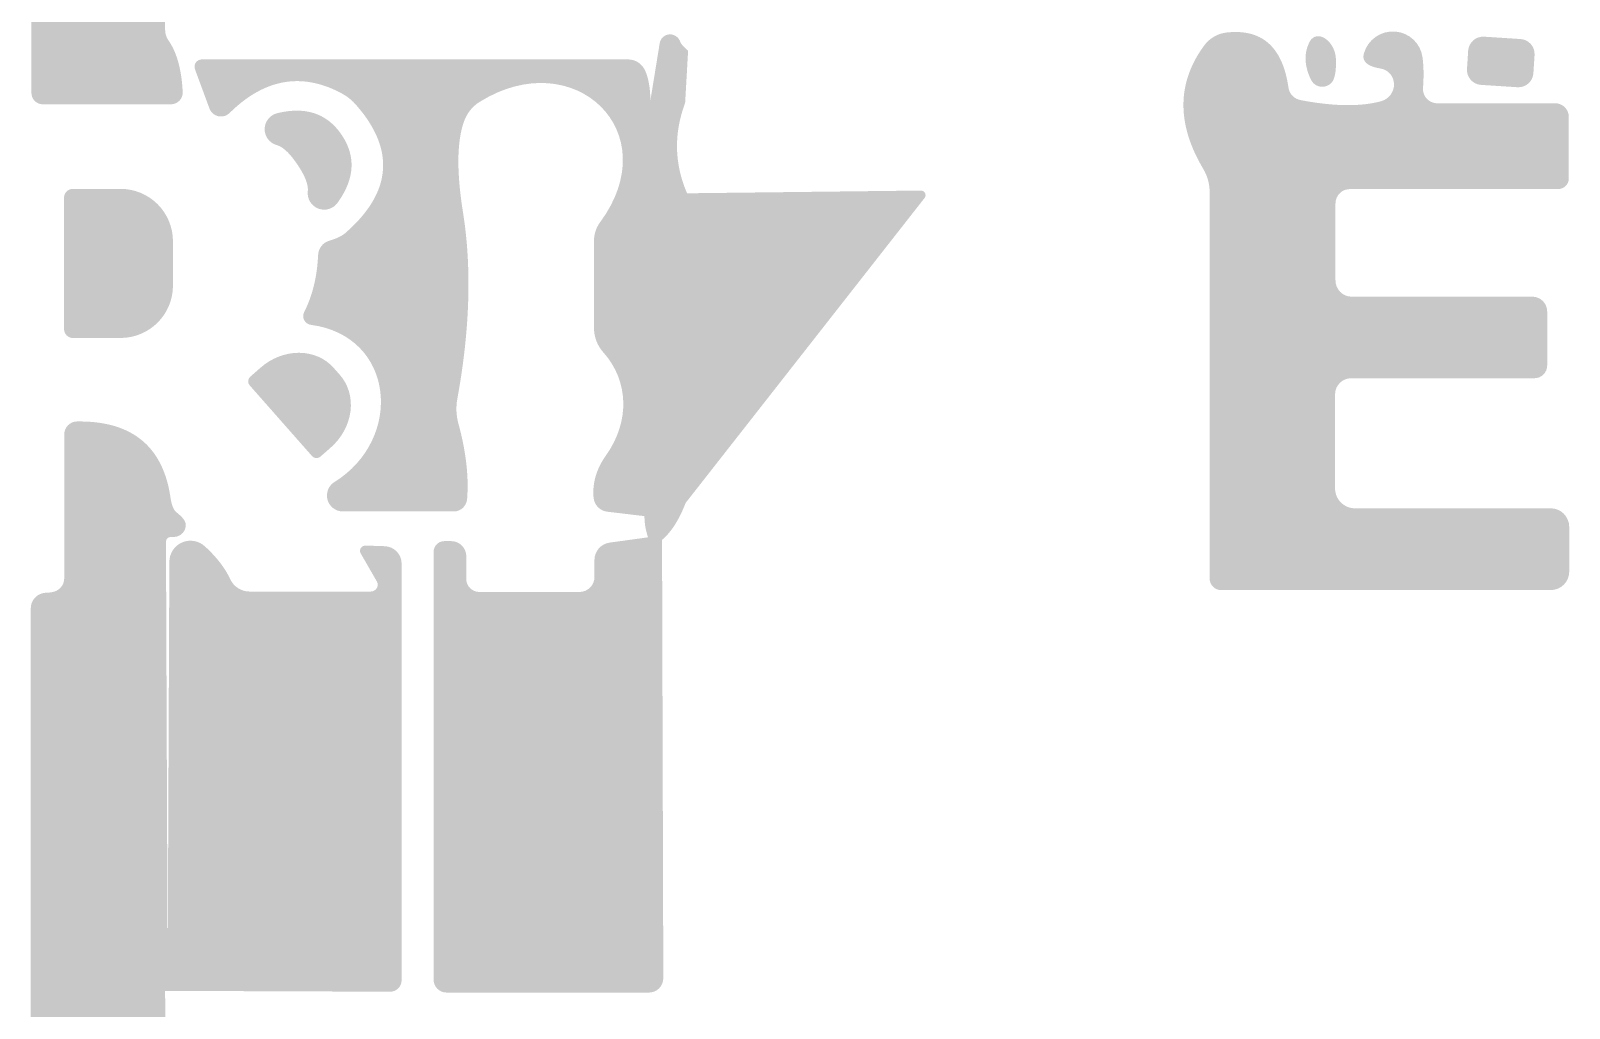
# Model space of a CAD drawing. Extents: x 0 to 650, y 0 to 488.
# Drawn here: x 127.4 to 200, y 126.3 to 172.5 of the extents above; entities that cross this region are included whole.
import ezdxf

# ---------------------------------------------------------------- set-up
doc = ezdxf.new("R2010")
doc.units = 0
doc.linetypes.add('Solid', pattern=[0])
doc.layers.add('Layer 1', color=7, linetype='Solid', lineweight=0)

msp = doc.modelspace()

# ---------------------------------------------------------------- hatches: boundary and pattern name
at = {"layer": 'Layer 1', "linetype": 'Solid', "lineweight": 0}
h = msp.add_hatch(color=0, dxfattribs=at)
edge = h.paths.add_edge_path(flags=0)
edge.add_spline(control_points=[(134.21, 225.67), (134.03, 225.6), (133.85, 225.54)], knot_values=[0, 0, 0, 1, 1, 1], degree=2, periodic=0)
edge.add_line((133.85, 225.54), (133.76, 172.53))
edge.add_spline(control_points=[(133.76, 172.53), (133.76, 172.354), (133.812, 172.183), (133.91, 172.04)], knot_values=[0, 0, 0, 0, 1, 1, 1, 1], degree=3, periodic=0)
edge.add_spline(control_points=[(133.91, 172.04), (134.51, 171.19), (134.59, 169.59)], knot_values=[0, 0, 0, 1, 1, 1], degree=2, periodic=0)
edge.add_spline(control_points=[(134.59, 169.59), (134.598, 169.439), (134.542, 169.291), (134.436, 169.182)], knot_values=[0, 0, 0, 0, 1, 1, 1, 1], degree=3, periodic=0)
edge.add_spline(control_points=[(134.436, 169.182), (134.331, 169.072), (134.184, 169.01), (134.03, 169.01)], knot_values=[0, 0, 0, 0, 1, 1, 1, 1], degree=3, periodic=0)
edge.add_line((134.03, 169.01), (127.99, 169.01))
edge.add_line((127.99, 169.01), (127.99, 169.01))
edge.add_spline(control_points=[(127.99, 169.01), (127.692, 169.01), (127.45, 169.252), (127.45, 169.55)], knot_values=[0, 0, 0, 0, 1, 1, 1, 1], degree=3, periodic=0)
edge.add_line((127.45, 169.55), (127.45, 225.24))
edge.add_line((127.45, 225.24), (127.45, 225.24))
edge.add_spline(control_points=[(127.45, 225.24), (127.45, 225.545), (127.671, 225.804), (127.97, 225.85)], knot_values=[0, 0, 0, 0, 1, 1, 1, 1], degree=3, periodic=0)
edge.add_spline(control_points=[(127.97, 225.85), (130.93, 226.34), (134.21, 225.67)], knot_values=[0, 0, 0, 1, 1, 1], degree=2, periodic=0)
h = msp.add_hatch(color=250, dxfattribs=at)
edge = h.paths.add_edge_path(flags=0)
edge.add_line((158.44, 171.54), (158.3, 169.08))
edge.add_spline(control_points=[(158.3, 169.08), (157.49, 166.91), (158.39, 164.81)], knot_values=[0, 0, 0, 1, 1, 1], degree=2, periodic=0)
edge.add_line((158.39, 164.81), (158.32, 150.19))
edge.add_spline(control_points=[(158.32, 150.19), (157.87, 149.01), (157.21, 148.45)], knot_values=[0, 0, 0, 1, 1, 1], degree=2, periodic=0)
edge.add_line((157.21, 148.45), (156.55, 148.57))
edge.add_spline(control_points=[(156.55, 148.57), (156.38, 149.07), (156.38, 149.57)], knot_values=[0, 0, 0, 1, 1, 1], degree=2, periodic=0)
edge.add_spline(control_points=[(156.38, 149.57), (156.45, 149.67), (156.54, 149.78)], knot_values=[0, 0, 0, 1, 1, 1], degree=2, periodic=0)
edge.add_spline(control_points=[(156.54, 149.78), (156.592, 149.845), (156.62, 149.922), (156.62, 150)], knot_values=[0, 0, 0, 0, 1, 1, 1, 1], degree=3, periodic=0)
edge.add_line((156.62, 150), (156.66, 169.19))
edge.add_line((156.66, 169.19), (157.1, 171.9))
edge.add_line((157.1, 171.9), (157.1, 171.9))
edge.add_spline(control_points=[(157.1, 171.9), (157.137, 172.127), (157.325, 172.297), (157.556, 172.312)], knot_values=[0, 0, 0, 0, 1, 1, 1, 1], degree=3, periodic=0)
edge.add_spline(control_points=[(157.556, 172.312), (157.786, 172.326), (157.999, 172.181), (158.07, 171.96)], knot_values=[0, 0, 0, 0, 1, 1, 1, 1], degree=3, periodic=0)
edge.add_spline(control_points=[(158.07, 171.96), (158.13, 171.8), (158.44, 171.54)], knot_values=[0, 0, 0, 1, 1, 1], degree=2, periodic=0)
h = msp.add_hatch(color=8, dxfattribs=at)
edge = h.paths.add_edge_path(flags=0)
edge.add_line((193.8, 169.06), (199.36, 169.06))
edge.add_line((199.36, 169.06), (199.36, 169.06))
edge.add_spline(control_points=[(199.36, 169.06), (199.713, 169.06), (200, 168.773), (200, 168.42)], knot_values=[0, 0, 0, 0, 1, 1, 1, 1], degree=3, periodic=0)
edge.add_line((200, 168.42), (200, 165.51))
edge.add_line((200, 165.51), (200, 165.51))
edge.add_spline(control_points=[(200, 165.51), (200, 165.234), (199.776, 165.01), (199.5, 165.01)], knot_values=[0, 0, 0, 0, 1, 1, 1, 1], degree=3, periodic=0)
edge.add_line((199.5, 165.01), (189.67, 165.01))
edge.add_line((189.67, 165.01), (189.67, 165.01))
edge.add_spline(control_points=[(189.67, 165.01), (189.294, 165.01), (188.99, 164.706), (188.99, 164.33)], knot_values=[0, 0, 0, 0, 1, 1, 1, 1], degree=3, periodic=0)
edge.add_line((188.99, 164.33), (188.99, 160.7))
edge.add_line((188.99, 160.7), (188.99, 160.7))
edge.add_spline(control_points=[(188.99, 160.7), (188.99, 160.275), (189.33, 159.93), (189.75, 159.93)], knot_values=[0, 0, 0, 0, 1, 1, 1, 1], degree=3, periodic=0)
edge.add_line((189.75, 159.93), (198.28, 159.93))
edge.add_line((198.28, 159.93), (198.28, 159.93))
edge.add_spline(control_points=[(198.28, 159.93), (198.667, 159.93), (198.98, 159.617), (198.98, 159.23)], knot_values=[0, 0, 0, 0, 1, 1, 1, 1], degree=3, periodic=0)
edge.add_line((198.98, 159.23), (198.98, 156.68))
edge.add_line((198.98, 156.68), (198.98, 156.68))
edge.add_spline(control_points=[(198.98, 156.68), (198.98, 156.349), (198.711, 156.08), (198.38, 156.08)], knot_values=[0, 0, 0, 0, 1, 1, 1, 1], degree=3, periodic=0)
edge.add_line((198.38, 156.08), (189.73, 156.08))
edge.add_spline(control_points=[(189.73, 156.08), (189.31, 156.08), (188.97, 155.74), (188.97, 155.32)], knot_values=[0, 0, 0, 0, 1, 1, 1, 1], degree=3, periodic=0)
edge.add_line((188.97, 155.32), (188.97, 150.88))
edge.add_line((188.97, 150.88), (188.97, 150.88))
edge.add_spline(control_points=[(188.97, 150.88), (188.97, 150.631), (189.069, 150.392), (189.245, 150.215)], knot_values=[0, 0, 0, 0, 1, 1, 1, 1], degree=3, periodic=0)
edge.add_spline(control_points=[(189.245, 150.215), (189.422, 150.039), (189.661, 149.94), (189.91, 149.94)], knot_values=[0, 0, 0, 0, 1, 1, 1, 1], degree=3, periodic=0)
edge.add_line((189.91, 149.94), (199.15, 149.94))
edge.add_line((199.15, 149.94), (199.15, 149.94))
edge.add_spline(control_points=[(199.15, 149.94), (199.63, 149.94), (200.02, 149.546), (200.02, 149.06)], knot_values=[0, 0, 0, 0, 1, 1, 1, 1], degree=3, periodic=0)
edge.add_line((200.02, 149.06), (200.02, 146.95))
edge.add_line((200.02, 146.95), (200.02, 146.95))
edge.add_spline(control_points=[(200.02, 146.95), (200.02, 146.47), (199.63, 146.08), (199.15, 146.08)], knot_values=[0, 0, 0, 0, 1, 1, 1, 1], degree=3, periodic=0)
edge.add_line((199.15, 146.08), (183.59, 146.08))
edge.add_line((183.59, 146.08), (183.59, 146.08))
edge.add_spline(control_points=[(183.59, 146.08), (183.447, 146.08), (183.309, 146.138), (183.208, 146.241)], knot_values=[0, 0, 0, 0, 1, 1, 1, 1], degree=3, periodic=0)
edge.add_spline(control_points=[(183.208, 146.241), (183.107, 146.344), (183.05, 146.484), (183.05, 146.63)], knot_values=[0, 0, 0, 0, 1, 1, 1, 1], degree=3, periodic=0)
edge.add_line((183.05, 146.63), (183.05, 164.88))
edge.add_line((183.05, 164.88), (183.05, 164.88))
edge.add_spline(control_points=[(183.05, 164.88), (183.05, 165.26), (182.946, 165.633), (182.75, 165.96)], knot_values=[0, 0, 0, 0, 1, 1, 1, 1], degree=3, periodic=0)
edge.add_spline(control_points=[(182.75, 165.96), (180.85, 169.16), (182.81, 171.81)], knot_values=[0, 0, 0, 1, 1, 1], degree=2, periodic=0)
edge.add_spline(control_points=[(182.81, 171.81), (183.059, 172.136), (183.431, 172.349), (183.84, 172.4)], knot_values=[0, 0, 0, 0, 1, 1, 1, 1], degree=3, periodic=0)
edge.add_spline(control_points=[(183.84, 172.4), (186.36, 172.68), (186.77, 169.8)], knot_values=[0, 0, 0, 1, 1, 1], degree=2, periodic=0)
edge.add_spline(control_points=[(186.77, 169.8), (186.812, 169.502), (187.042, 169.264), (187.34, 169.21)], knot_values=[0, 0, 0, 0, 1, 1, 1, 1], degree=3, periodic=0)
edge.add_spline(control_points=[(187.34, 169.21), (189.7, 168.76), (191.15, 169.16)], knot_values=[0, 0, 0, 1, 1, 1], degree=2, periodic=0)
edge.add_line((191.15, 169.16), (191.15, 169.16))
edge.add_spline(control_points=[(191.15, 169.16), (191.509, 169.26), (191.759, 169.594), (191.752, 169.964)], knot_values=[0, 0, 0, 0, 1, 1, 1, 1], degree=3, periodic=0)
edge.add_spline(control_points=[(191.752, 169.964), (191.744, 170.334), (191.482, 170.64), (191.12, 170.7)], knot_values=[0, 0, 0, 0, 1, 1, 1, 1], degree=3, periodic=0)
edge.add_spline(control_points=[(191.12, 170.7), (190.18, 170.85), (190.33, 171.41)], knot_values=[0, 0, 0, 1, 1, 1], degree=2, periodic=0)
edge.add_line((190.33, 171.41), (190.33, 171.41))
edge.add_spline(control_points=[(190.33, 171.41), (190.511, 172.061), (191.127, 172.495), (191.801, 172.447)], knot_values=[0, 0, 0, 0, 1, 1, 1, 1], degree=3, periodic=0)
edge.add_spline(control_points=[(191.801, 172.447), (192.474, 172.398), (193.018, 171.88), (193.1, 171.21)], knot_values=[0, 0, 0, 0, 1, 1, 1, 1], degree=3, periodic=0)
edge.add_spline(control_points=[(193.1, 171.21), (193.18, 170.57), (193.12, 169.79)], knot_values=[0, 0, 0, 1, 1, 1], degree=2, periodic=0)
edge.add_line((193.12, 169.79), (193.12, 169.79))
edge.add_spline(control_points=[(193.12, 169.79), (193.105, 169.602), (193.169, 169.416), (193.298, 169.278)], knot_values=[0, 0, 0, 0, 1, 1, 1, 1], degree=3, periodic=0)
edge.add_spline(control_points=[(193.298, 169.278), (193.428, 169.139), (193.61, 169.06), (193.8, 169.06)], knot_values=[0, 0, 0, 0, 1, 1, 1, 1], degree=3, periodic=0)
edge = h.paths.add_edge_path(flags=0)
edge.add_spline(control_points=[(183.89, 170.81), (183.33, 169.99), (183.34, 169.79)], knot_values=[0, 0, 0, 1, 1, 1], degree=2, periodic=0)
edge.add_line((183.34, 169.79), (183.34, 169.79))
edge.add_spline(control_points=[(183.34, 169.79), (183.366, 169.284), (183.767, 168.894), (184.276, 168.879)], knot_values=[0, 0, 0, 0, 1, 1, 1, 1], degree=3, periodic=0)
edge.add_spline(control_points=[(184.276, 168.879), (184.786, 168.863), (185.246, 169.228), (185.35, 169.73)], knot_values=[0, 0, 0, 0, 1, 1, 1, 1], degree=3, periodic=0)
edge.add_spline(control_points=[(185.35, 169.73), (185.43, 170.11), (184.66, 170.89)], knot_values=[0, 0, 0, 1, 1, 1], degree=2, periodic=0)
edge.add_line((184.66, 170.89), (184.66, 170.89))
edge.add_spline(control_points=[(184.66, 170.89), (184.554, 170.996), (184.407, 171.048), (184.258, 171.032)], knot_values=[0, 0, 0, 0, 1, 1, 1, 1], degree=3, periodic=0)
edge.add_spline(control_points=[(184.258, 171.032), (184.108, 171.017), (183.974, 170.935), (183.89, 170.81)], knot_values=[0, 0, 0, 0, 1, 1, 1, 1], degree=3, periodic=0)
edge.add_line((183.89, 170.81), (183.89, 170.81))
h = msp.add_hatch(color=250, dxfattribs=at)
edge = h.paths.add_edge_path(flags=0)
edge.add_spline(control_points=[(189.01, 171.16), (189.04, 170.29), (188.8, 170.03)], knot_values=[0, 0, 0, 1, 1, 1], degree=2, periodic=0)
edge.add_line((188.8, 170.03), (188.8, 170.03))
edge.add_spline(control_points=[(188.8, 170.03), (188.666, 169.885), (188.469, 169.816), (188.274, 169.846)], knot_values=[0, 0, 0, 0, 1, 1, 1, 1], degree=3, periodic=0)
edge.add_spline(control_points=[(188.274, 169.846), (188.079, 169.876), (187.913, 170.001), (187.83, 170.18)], knot_values=[0, 0, 0, 0, 1, 1, 1, 1], degree=3, periodic=0)
edge.add_spline(control_points=[(187.83, 170.18), (187.35, 171.18), (187.78, 171.98)], knot_values=[0, 0, 0, 1, 1, 1], degree=2, periodic=0)
edge.add_line((187.78, 171.98), (187.78, 171.98))
edge.add_spline(control_points=[(187.78, 171.98), (187.925, 172.25), (188.222, 172.305), (188.507, 172.115)], knot_values=[0, 0, 0, 0, 1, 1, 1, 1], degree=3, periodic=0)
edge.add_spline(control_points=[(188.507, 172.115), (188.792, 171.925), (188.997, 171.535), (189.01, 171.16)], knot_values=[0, 0, 0, 0, 1, 1, 1, 1], degree=3, periodic=0)
edge.add_line((189.01, 171.16), (189.01, 171.16))
h = msp.add_hatch(color=8, dxfattribs=at)
edge = h.paths.add_edge_path(flags=0)
edge.add_spline(control_points=[(198.329, 170.48), (198.304, 170.088), (197.966, 169.792), (197.575, 169.817)], knot_values=[0, 0, 0, 0, 1, 1, 1, 1], degree=3, periodic=0)
edge.add_line((197.575, 169.817), (195.858, 169.928))
edge.add_spline(control_points=[(195.858, 169.928), (195.467, 169.953), (195.17, 170.291), (195.196, 170.682)], knot_values=[0, 0, 0, 0, 1, 1, 1, 1], degree=3, periodic=0)
edge.add_line((195.196, 170.682), (195.251, 171.54))
edge.add_spline(control_points=[(195.251, 171.54), (195.276, 171.932), (195.614, 172.228), (196.005, 172.203)], knot_values=[0, 0, 0, 0, 1, 1, 1, 1], degree=3, periodic=0)
edge.add_line((196.005, 172.203), (197.722, 172.092))
edge.add_spline(control_points=[(197.722, 172.092), (198.113, 172.067), (198.41, 171.729), (198.384, 171.338)], knot_values=[0, 0, 0, 0, 1, 1, 1, 1], degree=3, periodic=0)
edge.add_line((198.384, 171.338), (198.329, 170.48))
h = msp.add_hatch(color=7, dxfattribs=at)
edge = h.paths.add_edge_path(flags=0)
edge.add_line((156.66, 169.19), (156.62, 150))
edge.add_line((156.62, 150), (156.62, 150))
edge.add_spline(control_points=[(156.62, 150), (156.62, 149.922), (156.592, 149.845), (156.54, 149.78)], knot_values=[0, 0, 0, 0, 1, 1, 1, 1], degree=3, periodic=0)
edge.add_spline(control_points=[(156.54, 149.78), (156.45, 149.67), (156.38, 149.57)], knot_values=[0, 0, 0, 1, 1, 1], degree=2, periodic=0)
edge.add_line((156.38, 149.57), (154.62, 149.78))
edge.add_line((154.62, 149.78), (154.62, 149.78))
edge.add_spline(control_points=[(154.62, 149.78), (154.281, 149.821), (154.015, 150.091), (153.98, 150.43)], knot_values=[0, 0, 0, 0, 1, 1, 1, 1], degree=3, periodic=0)
edge.add_spline(control_points=[(153.98, 150.43), (153.88, 151.48), (154.58, 152.46)], knot_values=[0, 0, 0, 1, 1, 1], degree=2, periodic=0)
edge.add_spline(control_points=[(154.58, 152.46), (155.7, 154.05), (155.64, 155.96), (154.44, 157.3)], knot_values=[0, 0, 0, 0, 1, 1, 1, 1], degree=3, periodic=0)
edge.add_line((154.44, 157.3), (154.44, 157.3))
edge.add_spline(control_points=[(154.44, 157.3), (154.157, 157.615), (154, 158.021), (154, 158.44)], knot_values=[0, 0, 0, 0, 1, 1, 1, 1], degree=3, periodic=0)
edge.add_line((154, 158.44), (154, 162.58))
edge.add_line((154, 162.58), (154, 162.58))
edge.add_spline(control_points=[(154, 162.58), (154, 162.879), (154.094, 163.173), (154.27, 163.42)], knot_values=[0, 0, 0, 0, 1, 1, 1, 1], degree=3, periodic=0)
edge.add_spline(control_points=[(154.27, 163.42), (157.47, 167.72), (153.04, 171.89), (148.61, 169.13)], knot_values=[0, 0, 0, 0, 1, 1, 1, 1], degree=3, periodic=0)
edge.add_line((148.61, 169.13), (148.61, 169.13))
edge.add_spline(control_points=[(148.61, 169.13), (148.261, 168.917), (147.996, 168.584), (147.86, 168.19)], knot_values=[0, 0, 0, 0, 1, 1, 1, 1], degree=3, periodic=0)
edge.add_spline(control_points=[(147.86, 168.19), (147.36, 166.77), (147.82, 163.89)], knot_values=[0, 0, 0, 1, 1, 1], degree=2, periodic=0)
edge.add_spline(control_points=[(147.82, 163.89), (148.44, 159.99), (147.55, 155.11)], knot_values=[0, 0, 0, 1, 1, 1], degree=2, periodic=0)
edge.add_line((147.55, 155.11), (147.55, 155.11))
edge.add_spline(control_points=[(147.55, 155.11), (147.478, 154.722), (147.495, 154.322), (147.6, 153.94)], knot_values=[0, 0, 0, 0, 1, 1, 1, 1], degree=3, periodic=0)
edge.add_spline(control_points=[(147.6, 153.94), (148.14, 151.96), (148.01, 150.37)], knot_values=[0, 0, 0, 1, 1, 1], degree=2, periodic=0)
edge.add_line((148.01, 150.37), (148.01, 150.37))
edge.add_spline(control_points=[(148.01, 150.37), (147.982, 150.042), (147.708, 149.79), (147.38, 149.79)], knot_values=[0, 0, 0, 0, 1, 1, 1, 1], degree=3, periodic=0)
edge.add_line((147.38, 149.79), (142.15, 149.79))
edge.add_line((142.15, 149.79), (142.15, 149.79))
edge.add_spline(control_points=[(142.15, 149.79), (141.814, 149.79), (141.519, 150.012), (141.426, 150.335)], knot_values=[0, 0, 0, 0, 1, 1, 1, 1], degree=3, periodic=0)
edge.add_spline(control_points=[(141.426, 150.335), (141.333, 150.658), (141.465, 151.002), (141.75, 151.18)], knot_values=[0, 0, 0, 0, 1, 1, 1, 1], degree=3, periodic=0)
edge.add_spline(control_points=[(141.75, 151.18), (145.03, 153.22), (144.61, 158.07), (140.64, 158.6)], knot_values=[0, 0, 0, 0, 1, 1, 1, 1], degree=3, periodic=0)
edge.add_line((140.64, 158.6), (140.64, 158.6))
edge.add_spline(control_points=[(140.64, 158.6), (140.507, 158.616), (140.39, 158.696), (140.326, 158.816)], knot_values=[0, 0, 0, 0, 1, 1, 1, 1], degree=3, periodic=0)
edge.add_spline(control_points=[(140.326, 158.816), (140.262, 158.935), (140.26, 159.078), (140.32, 159.2)], knot_values=[0, 0, 0, 0, 1, 1, 1, 1], degree=3, periodic=0)
edge.add_spline(control_points=[(140.32, 159.2), (140.91, 160.36), (140.98, 161.9)], knot_values=[0, 0, 0, 1, 1, 1], degree=2, periodic=0)
edge.add_line((140.98, 161.9), (140.98, 161.9))
edge.add_spline(control_points=[(140.98, 161.9), (140.992, 162.211), (141.201, 162.48), (141.5, 162.57)], knot_values=[0, 0, 0, 0, 1, 1, 1, 1], degree=3, periodic=0)
edge.add_spline(control_points=[(141.5, 162.57), (142.01, 162.72), (142.26, 162.93)], knot_values=[0, 0, 0, 1, 1, 1], degree=2, periodic=0)
edge.add_spline(control_points=[(142.26, 162.93), (145.54, 165.79), (142.8, 168.95)], knot_values=[0, 0, 0, 1, 1, 1], degree=2, periodic=0)
edge.add_line((142.8, 168.95), (142.8, 168.95))
edge.add_spline(control_points=[(142.8, 168.95), (142.589, 169.201), (142.327, 169.408), (142.03, 169.56)], knot_values=[0, 0, 0, 0, 1, 1, 1, 1], degree=3, periodic=0)
edge.add_spline(control_points=[(142.03, 169.56), (139.25, 171.01), (136.8, 168.6)], knot_values=[0, 0, 0, 1, 1, 1], degree=2, periodic=0)
edge.add_spline(control_points=[(136.8, 168.6), (136.66, 168.462), (136.459, 168.406), (136.267, 168.45)], knot_values=[0, 0, 0, 0, 1, 1, 1, 1], degree=3, periodic=0)
edge.add_spline(control_points=[(136.267, 168.45), (136.075, 168.495), (135.918, 168.634), (135.85, 168.82)], knot_values=[0, 0, 0, 0, 1, 1, 1, 1], degree=3, periodic=0)
edge.add_line((135.85, 168.82), (135.17, 170.66))
edge.add_line((135.17, 170.66), (135.17, 170.66))
edge.add_spline(control_points=[(135.17, 170.66), (135.129, 170.766), (135.143, 170.886), (135.207, 170.98)], knot_values=[0, 0, 0, 0, 1, 1, 1, 1], degree=3, periodic=0)
edge.add_spline(control_points=[(135.207, 170.98), (135.271, 171.074), (135.377, 171.13), (135.49, 171.13)], knot_values=[0, 0, 0, 0, 1, 1, 1, 1], degree=3, periodic=0)
edge.add_line((135.49, 171.13), (155.61, 171.13))
edge.add_spline(control_points=[(155.61, 171.13), (155.946, 171.13), (156.253, 170.936), (156.4, 170.63)], knot_values=[0, 0, 0, 0, 1, 1, 1, 1], degree=3, periodic=0)
edge.add_spline(control_points=[(156.4, 170.63), (156.65, 170.09), (156.66, 169.19)], knot_values=[0, 0, 0, 1, 1, 1], degree=2, periodic=0)
h = msp.add_hatch(color=7, dxfattribs=at)
edge = h.paths.add_edge_path(flags=0)
edge.add_spline(control_points=[(184.66, 170.89), (185.43, 170.11), (185.35, 169.73)], knot_values=[0, 0, 0, 1, 1, 1], degree=2, periodic=0)
edge.add_line((185.35, 169.73), (185.35, 169.73))
edge.add_spline(control_points=[(185.35, 169.73), (185.246, 169.228), (184.786, 168.863), (184.276, 168.879)], knot_values=[0, 0, 0, 0, 1, 1, 1, 1], degree=3, periodic=0)
edge.add_spline(control_points=[(184.276, 168.879), (183.767, 168.894), (183.366, 169.284), (183.34, 169.79)], knot_values=[0, 0, 0, 0, 1, 1, 1, 1], degree=3, periodic=0)
edge.add_spline(control_points=[(183.34, 169.79), (183.33, 169.99), (183.89, 170.81)], knot_values=[0, 0, 0, 1, 1, 1], degree=2, periodic=0)
edge.add_line((183.89, 170.81), (183.89, 170.81))
edge.add_spline(control_points=[(183.89, 170.81), (183.974, 170.935), (184.108, 171.017), (184.258, 171.032)], knot_values=[0, 0, 0, 0, 1, 1, 1, 1], degree=3, periodic=0)
edge.add_spline(control_points=[(184.258, 171.032), (184.407, 171.048), (184.554, 170.996), (184.66, 170.89)], knot_values=[0, 0, 0, 0, 1, 1, 1, 1], degree=3, periodic=0)
h = msp.add_hatch(color=7, dxfattribs=at)
edge = h.paths.add_edge_path(flags=0)
edge.add_spline(control_points=[(142.093, 167.564), (143.113, 166.047), (141.896, 164.36)], knot_values=[0, 0, 0, 1, 1, 1], degree=2, periodic=0)
edge.add_line((141.896, 164.36), (141.896, 164.36))
edge.add_spline(control_points=[(141.896, 164.36), (141.689, 164.072), (141.315, 163.961), (140.984, 164.089)], knot_values=[0, 0, 0, 0, 1, 1, 1, 1], degree=3, periodic=0)
edge.add_spline(control_points=[(140.984, 164.089), (140.654, 164.218), (140.452, 164.553), (140.492, 164.905)], knot_values=[0, 0, 0, 0, 1, 1, 1, 1], degree=3, periodic=0)
edge.add_spline(control_points=[(140.492, 164.905), (140.545, 165.361), (140.007, 166.162)], knot_values=[0, 0, 0, 1, 1, 1], degree=2, periodic=0)
edge.add_spline(control_points=[(140.007, 166.162), (139.469, 166.963), (139.027, 167.086)], knot_values=[0, 0, 0, 1, 1, 1], degree=2, periodic=0)
edge.add_line((139.027, 167.086), (139.027, 167.086))
edge.add_spline(control_points=[(139.027, 167.086), (138.685, 167.181), (138.451, 167.495), (138.457, 167.849)], knot_values=[0, 0, 0, 0, 1, 1, 1, 1], degree=3, periodic=0)
edge.add_spline(control_points=[(138.457, 167.849), (138.463, 168.204), (138.707, 168.509), (139.052, 168.592)], knot_values=[0, 0, 0, 0, 1, 1, 1, 1], degree=3, periodic=0)
edge.add_spline(control_points=[(139.052, 168.592), (141.073, 169.081), (142.093, 167.564)], knot_values=[0, 0, 0, 1, 1, 1], degree=2, periodic=0)
h = msp.add_hatch(color=0, dxfattribs=at)
edge = h.paths.add_edge_path(flags=0)
edge.add_spline(control_points=[(128.99, 164.6), (128.99, 164.832), (129.178, 165.02), (129.41, 165.02)], knot_values=[0, 0, 0, 0, 1, 1, 1, 1], degree=3, periodic=0)
edge.add_line((129.41, 165.02), (131.65, 165.02))
edge.add_line((131.65, 165.02), (131.65, 165.02))
edge.add_spline(control_points=[(131.65, 165.02), (132.308, 165.02), (132.939, 164.76), (133.404, 164.297)], knot_values=[0, 0, 0, 0, 1, 1, 1, 1], degree=3, periodic=0)
edge.add_spline(control_points=[(133.404, 164.297), (133.869, 163.833), (134.13, 163.205), (134.13, 162.55)], knot_values=[0, 0, 0, 0, 1, 1, 1, 1], degree=3, periodic=0)
edge.add_line((134.13, 162.55), (134.13, 160.45))
edge.add_line((134.13, 160.45), (134.13, 160.45))
edge.add_spline(control_points=[(134.13, 160.45), (134.13, 159.086), (133.02, 157.98), (131.65, 157.98)], knot_values=[0, 0, 0, 0, 1, 1, 1, 1], degree=3, periodic=0)
edge.add_line((131.65, 157.98), (129.41, 157.98))
edge.add_spline(control_points=[(129.41, 157.98), (129.299, 157.98), (129.192, 158.024), (129.113, 158.103)], knot_values=[0, 0, 0, 0, 1, 1, 1, 1], degree=3, periodic=0)
edge.add_spline(control_points=[(129.113, 158.103), (129.034, 158.182), (128.99, 158.289), (128.99, 158.4)], knot_values=[0, 0, 0, 0, 1, 1, 1, 1], degree=3, periodic=0)
edge.add_line((128.99, 158.4), (128.99, 164.6))
h = msp.add_hatch(color=7, dxfattribs=at)
edge = h.paths.add_edge_path(flags=0)
edge.add_line((158.32, 150.19), (158.39, 164.81))
edge.add_line((158.39, 164.81), (169.42, 164.94))
edge.add_line((169.42, 164.94), (169.42, 164.94))
edge.add_spline(control_points=[(169.42, 164.94), (169.504, 164.942), (169.583, 164.895), (169.621, 164.821)], knot_values=[0, 0, 0, 0, 1, 1, 1, 1], degree=3, periodic=0)
edge.add_spline(control_points=[(169.621, 164.821), (169.66, 164.746), (169.651, 164.656), (169.6, 164.59)], knot_values=[0, 0, 0, 0, 1, 1, 1, 1], degree=3, periodic=0)
edge.add_line((169.6, 164.59), (158.32, 150.19))
h = msp.add_hatch(color=7, dxfattribs=at)
edge = h.paths.add_edge_path(flags=0)
edge.add_line((137.752, 155.741), (137.752, 155.741))
edge.add_spline(control_points=[(137.752, 155.741), (137.646, 155.861), (137.657, 156.045), (137.777, 156.151)], knot_values=[0, 0, 0, 0, 1, 1, 1, 1], degree=3, periodic=0)
edge.add_line((137.777, 156.151), (138.258, 156.574))
edge.add_line((138.258, 156.574), (138.258, 156.574))
edge.add_spline(control_points=[(138.258, 156.574), (138.773, 157.028), (139.426, 157.283), (140.075, 157.282)], knot_values=[0, 0, 0, 0, 1, 1, 1, 1], degree=3, periodic=0)
edge.add_spline(control_points=[(140.075, 157.282), (140.723, 157.281), (141.313, 157.025), (141.715, 156.569)], knot_values=[0, 0, 0, 0, 1, 1, 1, 1], degree=3, periodic=0)
edge.add_line((141.715, 156.569), (142.006, 156.239))
edge.add_line((142.006, 156.239), (142.006, 156.239))
edge.add_spline(control_points=[(142.006, 156.239), (142.407, 155.783), (142.588, 155.166), (142.508, 154.523)], knot_values=[0, 0, 0, 0, 1, 1, 1, 1], degree=3, periodic=0)
edge.add_spline(control_points=[(142.508, 154.523), (142.427, 153.879), (142.093, 153.263), (141.577, 152.808)], knot_values=[0, 0, 0, 0, 1, 1, 1, 1], degree=3, periodic=0)
edge.add_line((141.577, 152.808), (141.097, 152.385))
edge.add_line((141.097, 152.385), (141.097, 152.385))
edge.add_spline(control_points=[(141.097, 152.385), (141.04, 152.334), (140.964, 152.308), (140.887, 152.313)], knot_values=[0, 0, 0, 0, 1, 1, 1, 1], degree=3, periodic=0)
edge.add_spline(control_points=[(140.887, 152.313), (140.81, 152.318), (140.739, 152.353), (140.688, 152.411)], knot_values=[0, 0, 0, 0, 1, 1, 1, 1], degree=3, periodic=0)
edge.add_line((140.688, 152.411), (137.752, 155.741))
h = msp.add_hatch(color=0, dxfattribs=at)
edge = h.paths.add_edge_path(flags=0)
edge.add_line((133.88, 128.2), (133.76, 127.16))
edge.add_line((133.76, 127.16), (133.88, 108.18))
edge.add_spline(control_points=[(133.88, 108.18), (130.89, 107.65), (127.89, 108.25)], knot_values=[0, 0, 0, 1, 1, 1], degree=2, periodic=0)
edge.add_line((127.89, 108.25), (127.89, 108.25))
edge.add_spline(control_points=[(127.89, 108.25), (127.617, 108.302), (127.42, 108.541), (127.42, 108.82)], knot_values=[0, 0, 0, 0, 1, 1, 1, 1], degree=3, periodic=0)
edge.add_line((127.42, 108.82), (127.42, 145.22))
edge.add_spline(control_points=[(127.42, 145.22), (127.42, 145.599), (127.711, 145.916), (128.09, 145.95)], knot_values=[0, 0, 0, 0, 1, 1, 1, 1], degree=3, periodic=0)
edge.add_spline(control_points=[(128.09, 145.95), (128.31, 145.96), (128.41, 145.98)], knot_values=[0, 0, 0, 1, 1, 1], degree=2, periodic=0)
edge.add_line((128.41, 145.98), (128.41, 145.98))
edge.add_spline(control_points=[(128.41, 145.98), (128.747, 146.02), (129, 146.303), (129, 146.64)], knot_values=[0, 0, 0, 0, 1, 1, 1, 1], degree=3, periodic=0)
edge.add_line((129, 146.64), (129, 153.43))
edge.add_spline(control_points=[(129, 153.43), (129, 153.763), (129.267, 154.034), (129.6, 154.04)], knot_values=[0, 0, 0, 0, 1, 1, 1, 1], degree=3, periodic=0)
edge.add_spline(control_points=[(129.6, 154.04), (133.5, 154.09), (134.02, 150.41)], knot_values=[0, 0, 0, 1, 1, 1], degree=2, periodic=0)
edge.add_spline(control_points=[(134.02, 150.41), (134.1, 149.9), (134.31, 149.74)], knot_values=[0, 0, 0, 1, 1, 1], degree=2, periodic=0)
edge.add_spline(control_points=[(134.31, 149.74), (134.7, 149.43), (134.73, 149.21)], knot_values=[0, 0, 0, 1, 1, 1], degree=2, periodic=0)
edge.add_spline(control_points=[(134.73, 149.21), (134.748, 149.057), (134.701, 148.904), (134.601, 148.786)], knot_values=[0, 0, 0, 0, 1, 1, 1, 1], degree=3, periodic=0)
edge.add_spline(control_points=[(134.601, 148.786), (134.5, 148.669), (134.355, 148.598), (134.2, 148.59)], knot_values=[0, 0, 0, 0, 1, 1, 1, 1], degree=3, periodic=0)
edge.add_spline(control_points=[(134.2, 148.59), (134.08, 148.59), (134.02, 148.59)], knot_values=[0, 0, 0, 1, 1, 1], degree=2, periodic=0)
edge.add_spline(control_points=[(134.02, 148.59), (133.897, 148.584), (133.8, 148.487), (133.8, 148.37)], knot_values=[0, 0, 0, 0, 1, 1, 1, 1], degree=3, periodic=0)
edge.add_line((133.8, 148.37), (133.88, 128.2))
h = msp.add_hatch(color=7, dxfattribs=at)
edge = h.paths.add_edge_path(flags=0)
edge.add_line((133.76, 127.16), (133.88, 128.2))
edge.add_line((133.88, 128.2), (133.96, 147.42))
edge.add_line((133.96, 147.42), (133.96, 147.42))
edge.add_spline(control_points=[(133.96, 147.42), (133.962, 147.814), (134.196, 148.169), (134.557, 148.327)], knot_values=[0, 0, 0, 0, 1, 1, 1, 1], degree=3, periodic=0)
edge.add_spline(control_points=[(134.557, 148.327), (134.918, 148.485), (135.338, 148.415), (135.63, 148.15)], knot_values=[0, 0, 0, 0, 1, 1, 1, 1], degree=3, periodic=0)
edge.add_spline(control_points=[(135.63, 148.15), (136.46, 147.39), (136.83, 146.6)], knot_values=[0, 0, 0, 1, 1, 1], degree=2, periodic=0)
edge.add_line((136.83, 146.6), (136.83, 146.6))
edge.add_spline(control_points=[(136.83, 146.6), (136.995, 146.241), (137.354, 146.01), (137.75, 146.01)], knot_values=[0, 0, 0, 0, 1, 1, 1, 1], degree=3, periodic=0)
edge.add_line((137.75, 146.01), (143.46, 146.01))
edge.add_line((143.46, 146.01), (143.46, 146.01))
edge.add_spline(control_points=[(143.46, 146.01), (143.577, 146.01), (143.686, 146.071), (143.746, 146.17)], knot_values=[0, 0, 0, 0, 1, 1, 1, 1], degree=3, periodic=0)
edge.add_spline(control_points=[(143.746, 146.17), (143.806, 146.269), (143.808, 146.391), (143.75, 146.49)], knot_values=[0, 0, 0, 0, 1, 1, 1, 1], degree=3, periodic=0)
edge.add_line((143.75, 146.49), (142.99, 147.81))
edge.add_line((142.99, 147.81), (142.99, 147.81))
edge.add_spline(control_points=[(142.99, 147.81), (142.944, 147.888), (142.946, 147.984), (142.994, 148.061)], knot_values=[0, 0, 0, 0, 1, 1, 1, 1], degree=3, periodic=0)
edge.add_spline(control_points=[(142.994, 148.061), (143.042, 148.138), (143.128, 148.184), (143.22, 148.18)], knot_values=[0, 0, 0, 0, 1, 1, 1, 1], degree=3, periodic=0)
edge.add_spline(control_points=[(143.22, 148.18), (143.89, 148.16), (144.14, 148.15)], knot_values=[0, 0, 0, 1, 1, 1], degree=2, periodic=0)
edge.add_line((144.14, 148.15), (144.14, 148.15))
edge.add_spline(control_points=[(144.14, 148.15), (144.577, 148.128), (144.92, 147.767), (144.92, 147.33)], knot_values=[0, 0, 0, 0, 1, 1, 1, 1], degree=3, periodic=0)
edge.add_line((144.92, 147.33), (144.92, 127.66))
edge.add_line((144.92, 127.66), (144.92, 127.66))
edge.add_spline(control_points=[(144.92, 127.66), (144.92, 127.517), (144.863, 127.379), (144.762, 127.278)], knot_values=[0, 0, 0, 0, 1, 1, 1, 1], degree=3, periodic=0)
edge.add_spline(control_points=[(144.762, 127.278), (144.661, 127.177), (144.523, 127.12), (144.38, 127.12)], knot_values=[0, 0, 0, 0, 1, 1, 1, 1], degree=3, periodic=0)
edge.add_line((144.38, 127.12), (133.76, 127.16))
h = msp.add_hatch(color=7, dxfattribs=at)
edge = h.paths.add_edge_path(flags=0)
edge.add_line((156.55, 148.57), (157.21, 148.45))
edge.add_line((157.21, 148.45), (157.27, 127.76))
edge.add_line((157.27, 127.76), (157.27, 127.76))
edge.add_spline(control_points=[(157.27, 127.76), (157.27, 127.58), (157.198, 127.407), (157.071, 127.279)], knot_values=[0, 0, 0, 0, 1, 1, 1, 1], degree=3, periodic=0)
edge.add_spline(control_points=[(157.071, 127.279), (156.943, 127.152), (156.77, 127.08), (156.59, 127.08)], knot_values=[0, 0, 0, 0, 1, 1, 1, 1], degree=3, periodic=0)
edge.add_line((156.59, 127.08), (147.04, 127.08))
edge.add_spline(control_points=[(147.04, 127.08), (146.703, 127.08), (146.43, 127.353), (146.43, 127.69)], knot_values=[0, 0, 0, 0, 1, 1, 1, 1], degree=3, periodic=0)
edge.add_line((146.43, 127.69), (146.43, 147.88))
edge.add_spline(control_points=[(146.43, 147.88), (146.43, 148.162), (146.654, 148.39), (146.93, 148.39)], knot_values=[0, 0, 0, 0, 1, 1, 1, 1], degree=3, periodic=0)
edge.add_line((146.93, 148.39), (147.26, 148.39))
edge.add_line((147.26, 148.39), (147.26, 148.39))
edge.add_spline(control_points=[(147.26, 148.39), (147.448, 148.39), (147.629, 148.315), (147.762, 148.182)], knot_values=[0, 0, 0, 0, 1, 1, 1, 1], degree=3, periodic=0)
edge.add_spline(control_points=[(147.762, 148.182), (147.895, 148.049), (147.97, 147.868), (147.97, 147.68)], knot_values=[0, 0, 0, 0, 1, 1, 1, 1], degree=3, periodic=0)
edge.add_line((147.97, 147.68), (147.97, 146.61))
edge.add_spline(control_points=[(147.97, 146.61), (147.97, 146.268), (148.248, 145.99), (148.59, 145.99)], knot_values=[0, 0, 0, 0, 1, 1, 1, 1], degree=3, periodic=0)
edge.add_line((148.59, 145.99), (153.31, 145.99))
edge.add_line((153.31, 145.99), (153.31, 145.99))
edge.add_spline(control_points=[(153.31, 145.99), (153.702, 145.99), (154.02, 146.303), (154.02, 146.69)], knot_values=[0, 0, 0, 0, 1, 1, 1, 1], degree=3, periodic=0)
edge.add_line((154.02, 146.69), (154.02, 147.5))
edge.add_line((154.02, 147.5), (154.02, 147.5))
edge.add_spline(control_points=[(154.02, 147.5), (154.02, 147.913), (154.323, 148.263), (154.73, 148.32)], knot_values=[0, 0, 0, 0, 1, 1, 1, 1], degree=3, periodic=0)
edge.add_line((154.73, 148.32), (156.55, 148.57))

doc.saveas('drawing.dxf')
